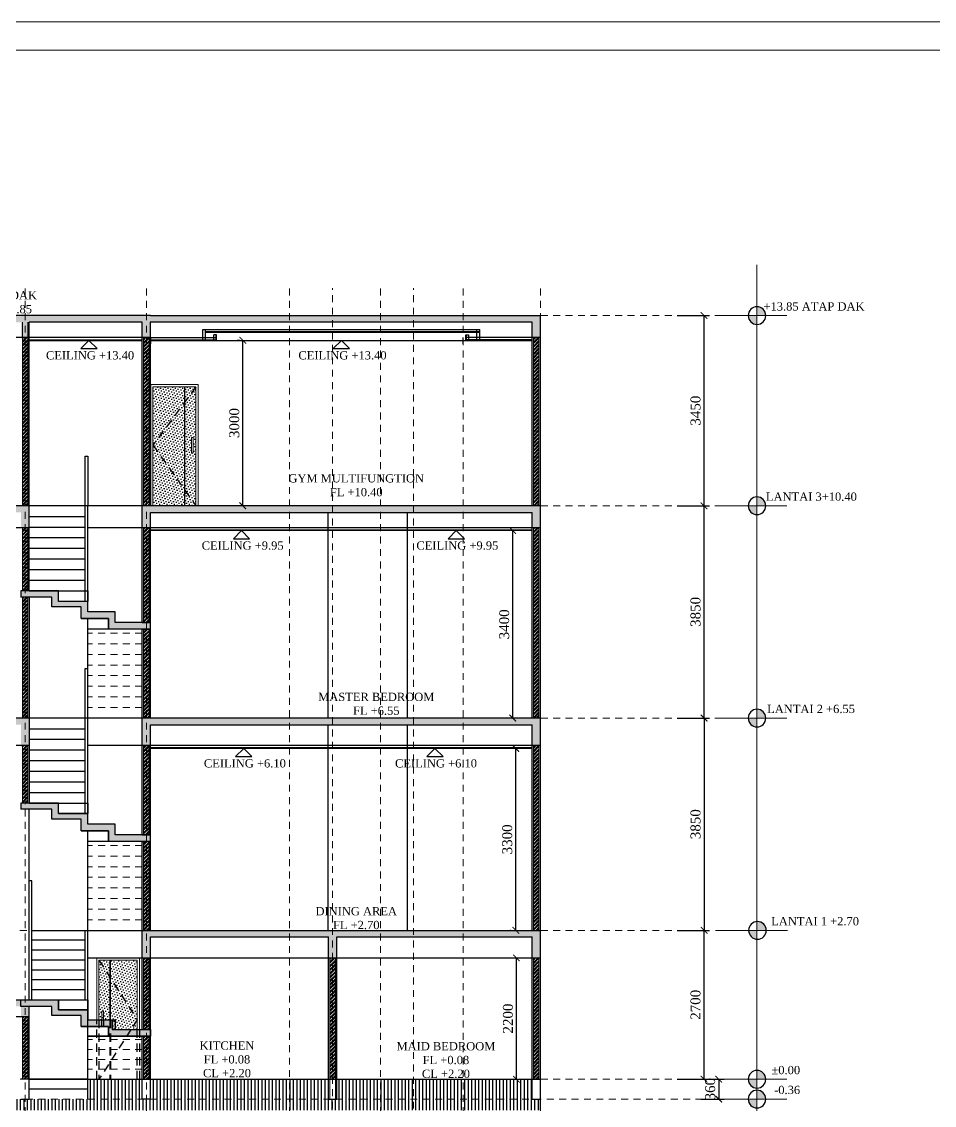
# Model space of a CAD drawing. Header units: millimetres. Extents: x -9564 to 494436, y -140371 to 4257.
# Drawn here: x 410.64 to 427.2, y 111.2 to 130.85 of the extents above; entities that cross this region are included whole.
import ezdxf
from ezdxf.enums import TextEntityAlignment as Align

# ---------------------------------------------------------------- set-up
doc = ezdxf.new("R2010")
doc.units = ezdxf.units.MM
doc.header["$MEASUREMENT"] = 0
for name, pattern in [('DASHED', [0.75, 0.5, -0.25]), ('DASHED2', [0.375, 0.25, -0.125]), ('HIDDEN2', [0.1875, 0.125, -0.0625]), ('SLD-Solid', [0])]:
    doc.linetypes.add(name, pattern=pattern)
doc.layers.get('DEFPOINTS').update_dxf_attribs({"lineweight": 18})
for name, color, linetype, lineweight in [('8', 8, 'Continuous', 5), ('AS', 8, 'HIDDEN2', 5), ('DIM', 1, 'Continuous', 5), ('Dimensi', 252, 'Continuous', 9), ('DINDING', 1, 'Continuous', 20), ('DOOR OPENING', 4, 'SLD-Solid', 5), ('LEGEND', 1, 'DASHED2', 50), ('XR-KOP A3_MOZART$0$A-TXTKOP', 3, 'Continuous', 5), ('XR-KOP A3_MOZART$0$KOP-A1$0$A-GRSKOP', 1, 'Continuous', 5)]:
    doc.layers.add(name, color=color, linetype=linetype, lineweight=lineweight)
for name, color, linetype in [('garis tipis', 251, 'Continuous'), ('HACH', 251, 'Continuous'), ('ht', 14, 'Continuous'), ('TEXT', 4, 'Continuous')]:
    doc.layers.add(name, color=color, linetype=linetype)
doc.styles.add('HAND', font='ROMAND.SHX', dxfattribs={"width": 0.8, "height": 250})
doc.styles.add('style1', font='times.ttf', dxfattribs={"height": 0.15})
doc.styles.add('style2', font='times.ttf', dxfattribs={"height": 0.18})
doc.styles.add('XR-KOP A3_MOZART$0$ROMAND', font='romand.shx', dxfattribs={"height": 2, "bigfont": 'bigfont.shx'})
doc.dimstyles.new('ISO-25', dxfattribs={"dimtxt": 0.18, "dimasz": 0.12, "dimexe": 0.1, "dimexo": 0.1, "dimgap": 0.0625, "dimtad": 1, "dimtoh": 1, "dimdec": 0, "dimlfac": 1000, "dimtxsty": 'style2', "dimblk": 'ARCHTICK', "dimcen": 0.15, "dimclrd": 1, "dimclre": 1, "dimclrt": 4, "dimadec": 0, "dimazin": 0, "dimtfac": 1, "dimtdec": 0, "dimtmove": 0, "dimatfit": 3, "dimldrblk": 'OBLIQUE', "dimfxl": 1, "dimarcsym": 0})
pattern_1 = [(95, (304.828597, -113.989553), (0.02801893, 0.023510676), [0.00381, -0.04191]), (40, (304.828597, -113.989553), (-0.0320036906, 0.022035346), [0.003048, -0.033528117]), (145.451445, (304.83093, -113.987594), (-0.0039847595, 0.0455460204), [0.003238002, -0.035618049]), (91.1842, (304.821412, -113.98237), (0.044282049, 0.032390683), [0.005715, -0.062865]), (141.635558, (304.8251, -113.97967), (-0.001417323, 0.068565353), [0.004857005, -0.053427122]), (36.18415, (304.82141, -113.98237), (-0.001417323, 0.068565353), [0.004571993, -0.050291946]), (66, (304.8268, -113.980573), (0.035903996, 0.00697903), [0.00381, -0.04191]), (11, (304.8268, -113.980573), (-0.017307985, 0.0347882386), [0.003048, -0.033528]), (116.451445, (304.829792, -113.97999), (0.0185960104, 0.0417672685), [0.003238002, -0.0356179875]), (82.5, (304.828597, -113.989553), (-0.0115210938, 0.0123946827), [0, -0.0331216, 0, -0.034036, 0, -0.033655]), (52.5, (304.828597, -113.989553), (-0.0047179455, 0.0236174), [0, -0.0194056, 0, -0.0323596, 0, -0.012827]), (12.5, (304.820586, -113.997564), (0.0199855726, 0.0183652391), [0, -0.0127, 0, -0.039624, 0, -0.052578]), (2.5, (304.816994, -114.001156), (0.017352781, 0.0245444786), [0, -0.01651, 0, -0.0263144, 0, -0.037338])]
pattern_2 = [(45, (304.828597, -113.989553), (-0.03367596, 0.03367596), []), (45, (304.851047, -113.989553), (-0.03367596, 0.03367596), [])]
pattern_3 = [(45, (-194.23794, -143.535144), (-0.0168379802, 0.0505139407), [0, -0.047625])]

# ---------------------------------------------------------------- blocks, each defined once
blk = doc.blocks.new('hsdh')
at = {"layer": 'XR-KOP A3_MOZART$0$KOP-A1$0$A-GRSKOP', "color": 0, "linetype": 'Continuous', "lineweight": 5}
blk.add_lwpolyline([(145480, 82601), (107945, 82601), (107945, 56197), (145480, 56197)], close=True, dxfattribs=at)
at = {"layer": 'XR-KOP A3_MOZART$0$KOP-A1$0$A-GRSKOP', "color": 5, "linetype": 'Continuous', "lineweight": 5}
blk.add_lwpolyline([(145017, 82138), (108409, 82138), (108409, 56660), (145017, 56660)], close=True, dxfattribs=at)
blk = doc.blocks.new('strair')
at = {"layer": 'DIM', "true_color": 0x636466}
h = blk.add_hatch(dxfattribs=at)
h.set_pattern_fill('AR-CONC', color=251, scale=0.0002, angle=45)
h.set_pattern_definition([(95, (4.91692, 3e-14), (0.02801893, 0.023510676), [0.00381, -0.04191]), (40, (4.91692, 3e-14), (-0.032003691, 0.022035346), [0.003048, -0.033528117]), (145.451445, (4.919255, 0.00196), (-0.0039847595, 0.0455460204), [0.003238002, -0.035618049]), (91.1842, (4.909736, 0.007184), (0.044282049, 0.032390683), [0.005715, -0.062865]), (141.635558, (4.913426, 0.009883), (-0.001417323, 0.068565353), [0.004857005, -0.053427122]), (36.18415, (4.909736, 0.007184), (-0.001417323, 0.068565353), [0.004571993, -0.050291946]), (66, (4.915124, 0.00898), (0.035903996, 0.00697903), [0.00381, -0.04191]), (11, (4.915124, 0.00898), (-0.017307985, 0.034788239), [0.003048, -0.033528]), (116.451445, (4.918116, 0.009562), (0.0185960104, 0.0417672685), [0.003238002, -0.0356179875]), (82.5, (4.91692, 3e-14), (-0.0115210938, 0.0123946827), [0, -0.0331216, 0, -0.034036, 0, -0.033655]), (52.5, (4.91692, 3e-14), (-0.0047179455, 0.0236174), [0, -0.0194056, 0, -0.0323596, 0, -0.012827]), (12.5, (4.90891, -0.00801), (0.0199855726, 0.0183652391), [0, -0.0127, 0, -0.039624, 0, -0.052578]), (2.5, (4.905317, -0.011602), (0.017352781, 0.0245444786), [0, -0.01651, 0, -0.0263144, 0, -0.037338])])
h.paths.add_polyline_path([(141.98, 128.787), (141.34, 128.787), (141.34, 128.98), (140.845, 128.98), (140.845, 129.172), (140.31, 129.172), (140.31, 129.365), (139.63, 129.365), (139.63, 129.251), (140.19, 129.251), (140.19, 129.07), (140.725, 129.07), (140.725, 128.86), (141.22, 128.86), (141.22, 128.667), (141.98, 128.667)])
for p, q in [((139.63, 129.365), (139.63, 129.251)), ((141.22, 128.667), (140.845, 128.667))]:
    blk.add_line(p, q)
for points in [[(141.98, 128.667), (141.98, 128.787), (141.34, 128.787), (141.34, 128.98), (140.845, 128.98), (140.845, 129.172), (140.31, 129.172), (140.31, 129.365), (139.63, 129.365)], [(141.98, 128.667), (141.22, 128.667), (141.22, 128.86), (140.725, 128.86), (140.725, 129.07), (140.19, 129.07), (140.19, 129.251), (139.63, 129.251)], [(140.725, 128.86), (141.22, 128.86), (141.22, 128.667)]]:
    blk.add_lwpolyline(points)
blk.add_lwpolyline([(140.845, 129.172), (140.31, 129.172), (140.31, 129.365), (140.845, 129.365)], close=True)
blk = doc.blocks.new('12143')
at = {"layer": 'DIM', "true_color": 0x636466}
h = blk.add_hatch(dxfattribs=at)
h.set_pattern_fill('AR-CONC', color=251, scale=0.0002, angle=45)
h.set_pattern_definition([(95, (0, -4), (0.02801893, 0.023510676), [0.00381, -0.04191]), (40, (0, -4), (-0.032003691, 0.022035346), [0.003048, -0.033528117]), (145.451445, (0.002335, -3.99804), (-0.0039847595, 0.0455460204), [0.003238002, -0.035618049]), (91.1842, (-0.007184, -3.992816), (0.044282049, 0.032390683), [0.005715, -0.062865]), (141.635558, (-0.003494, -3.990117), (-0.001417323, 0.068565353), [0.004857005, -0.053427122]), (36.18415, (-0.007184, -3.992816), (-0.001417323, 0.068565353), [0.004571993, -0.050291946]), (66, (-0.001796, -3.99102), (0.035903996, 0.00697903), [0.00381, -0.04191]), (11, (-0.001796, -3.99102), (-0.017307985, 0.034788239), [0.003048, -0.033528]), (116.451445, (0.001196, -3.990438), (0.0185960104, 0.0417672685), [0.003238002, -0.0356179875]), (82.5, (0, -4), (-0.0115210938, 0.0123946827), [0, -0.0331216, 0, -0.034036, 0, -0.033655]), (52.5, (0, -4), (-0.0047179455, 0.0236174), [0, -0.0194056, 0, -0.0323596, 0, -0.012827]), (12.5, (-0.00801, -4.00801), (0.0199855726, 0.0183652391), [0, -0.0127, 0, -0.039624, 0, -0.052578]), (2.5, (-0.011602, -4.011602), (0.017352781, 0.0245444786), [0, -0.01651, 0, -0.0263144, 0, -0.037338])])
h.paths.add_polyline_path([(134.713, 121.795), (135.393, 121.795), (135.393, 121.615), (135.928, 121.615), (135.928, 121.434), (136.423, 121.434), (136.423, 121.255), (137.063, 121.255), (137.063, 121.135), (136.303, 121.135), (136.303, 121.314), (135.808, 121.314), (135.808, 121.513), (135.273, 121.513), (135.273, 121.675), (134.713, 121.675)])
for points in [[(134.713, 121.795), (135.393, 121.795), (135.393, 121.615), (135.928, 121.615), (135.928, 121.434), (136.423, 121.434), (136.423, 121.255), (137.063, 121.255), (137.063, 121.135), (136.303, 121.135), (136.303, 121.314), (135.808, 121.314), (135.808, 121.513), (135.273, 121.513), (135.273, 121.675), (134.713, 121.675)], [(135.928, 121.615), (135.393, 121.615), (135.393, 121.795), (135.928, 121.795)]]:
    blk.add_lwpolyline(points, close=True)
blk.add_lwpolyline([(135.808, 121.314), (136.303, 121.314), (136.303, 121.135), (135.928, 121.135)])
blk = doc.blocks.new('_ArchTick')
at = {"color": 0, "linetype": 'ByBlock', "const_width": 0.15}
blk.add_lwpolyline([(-0.5, -0.5), (0.5, 0.5)], dxfattribs=at)
blk = doc.blocks.new('*D208')
at = {"color": 1, "lineweight": -2, "transparency": 16777216}
for p, q in [((645.688, 156.601), (646.275, 156.601)), ((646.175, 153.901), (646.175, 156.601)), ((645.688, 153.901), (646.275, 153.901))]:
    blk.add_line(p, q, dxfattribs=at)
at = {"layer": 'DEFPOINTS', "color": 0, "transparency": 16777216}
for p in [(645.588, 156.601), (646.175, 156.601), (645.588, 153.901)]:
    blk.add_point(p, dxfattribs=at)
at = {"color": 1, "lineweight": -2, "transparency": 16777216, "xscale": 0.12, "yscale": 0.12, "zscale": 0.12}
for p, rotation in [((646.175, 156.601), 90), ((646.175, 153.901), 270)]:
    blk.add_blockref('_ArchTick', p, dxfattribs=dict(at, rotation=rotation))
at = {"color": 4, "transparency": 16777216, "insert": (646.021, 155.251), "char_height": 0.18, "attachment_point": 5, "rotation": 90, "style": 'style2'}
blk.add_mtext('2700', dxfattribs=at)
blk = doc.blocks.new('_Oblique')
at = {"color": 0, "linetype": 'ByBlock', "lineweight": -2}
blk.add_line((-0.5, -0.5), (0.5, 0.5), dxfattribs=at)
blk = doc.blocks.new('*D209')
at = {"color": 1, "lineweight": -2, "transparency": 16777216}
for p, q in [((645.688, 160.451), (646.275, 160.451)), ((646.175, 160.451), (646.175, 156.601)), ((645.688, 156.601), (646.275, 156.601))]:
    blk.add_line(p, q, dxfattribs=at)
at = {"layer": 'DEFPOINTS', "color": 0, "transparency": 16777216}
for p in [(645.588, 160.451), (645.588, 156.601), (646.175, 156.601)]:
    blk.add_point(p, dxfattribs=at)
at = {"color": 1, "lineweight": -2, "transparency": 16777216, "xscale": 0.12, "yscale": 0.12, "zscale": 0.12}
for p, rotation in [((646.175, 160.451), 90), ((646.175, 156.601), 270)]:
    blk.add_blockref('_ArchTick', p, dxfattribs=dict(at, rotation=rotation))
at = {"color": 4, "transparency": 16777216, "insert": (646.021, 158.526), "char_height": 0.18, "attachment_point": 5, "rotation": 90, "style": 'style2'}
blk.add_mtext('3850', dxfattribs=at)
blk = doc.blocks.new('*D210')
at = {"color": 1, "lineweight": -2, "transparency": 16777216}
for p, q in [((645.688, 164.301), (646.275, 164.301)), ((646.175, 160.451), (646.175, 164.301)), ((645.688, 160.451), (646.275, 160.451))]:
    blk.add_line(p, q, dxfattribs=at)
at = {"layer": 'DEFPOINTS', "color": 0, "transparency": 16777216}
for p in [(645.588, 164.301), (646.175, 164.301), (645.588, 160.451)]:
    blk.add_point(p, dxfattribs=at)
at = {"color": 1, "lineweight": -2, "transparency": 16777216, "xscale": 0.12, "yscale": 0.12, "zscale": 0.12}
for p, rotation in [((646.175, 164.301), 90), ((646.175, 160.451), 270)]:
    blk.add_blockref('_ArchTick', p, dxfattribs=dict(at, rotation=rotation))
at = {"color": 4, "transparency": 16777216, "insert": (646.021, 162.376), "char_height": 0.18, "attachment_point": 5, "rotation": 90, "style": 'style2'}
blk.add_mtext('3850', dxfattribs=at)
blk = doc.blocks.new('*D211')
at = {"color": 1, "lineweight": -2, "transparency": 16777216}
for p, q in [((645.688, 167.751), (646.275, 167.751)), ((646.175, 164.301), (646.175, 167.751)), ((645.688, 164.301), (646.275, 164.301))]:
    blk.add_line(p, q, dxfattribs=at)
at = {"layer": 'DEFPOINTS', "color": 0, "transparency": 16777216}
for p in [(645.588, 167.751), (646.175, 167.751), (645.588, 164.301)]:
    blk.add_point(p, dxfattribs=at)
at = {"color": 1, "lineweight": -2, "transparency": 16777216, "xscale": 0.12, "yscale": 0.12, "zscale": 0.12}
for p, rotation in [((646.175, 167.751), 90), ((646.175, 164.301), 270)]:
    blk.add_blockref('_ArchTick', p, dxfattribs=dict(at, rotation=rotation))
at = {"color": 4, "transparency": 16777216, "insert": (646.021, 166.026), "char_height": 0.18, "attachment_point": 5, "rotation": 90, "style": 'style2'}
blk.add_mtext('3450', dxfattribs=at)
blk = doc.blocks.new('A$C459A4C15')
at = {"layer": 'ht'}
h = blk.add_hatch(color=256, dxfattribs=at)
h.paths.add_polyline_path([(0, 0.0801), (0, 0), (-0.0801, 0, -0.414214)])
h.paths.add_polyline_path([(0, 0), (0.0801, 0, -0.414214), (0, -0.0801)])
blk.add_circle((0, 0), 0.0801, dxfattribs=at)
blk = doc.blocks.new('*D312')
at = {"color": 1, "lineweight": -2, "transparency": 16777216}
for p, q in [((637.75, 167.301), (637.705, 167.301)), ((637.805, 164.301), (637.805, 167.301)), ((637.75, 164.301), (637.705, 164.301))]:
    blk.add_line(p, q, dxfattribs=at)
at = {"layer": 'DEFPOINTS', "color": 0, "transparency": 16777216}
for p in [(637.805, 167.301), (637.85, 167.301), (637.85, 164.301)]:
    blk.add_point(p, dxfattribs=at)
at = {"color": 1, "lineweight": -2, "transparency": 16777216, "xscale": 0.12, "yscale": 0.12, "zscale": 0.12}
for p, rotation in [((637.805, 167.301), 90), ((637.805, 164.301), 270)]:
    blk.add_blockref('_ArchTick', p, dxfattribs=dict(at, rotation=rotation))
at = {"color": 4, "transparency": 16777216, "insert": (637.651, 165.801), "char_height": 0.18, "attachment_point": 5, "rotation": 90, "style": 'style2'}
blk.add_mtext('3000', dxfattribs=at)
blk = doc.blocks.new('*D317')
at = {"color": 1, "lineweight": -2, "transparency": 16777216}
for p, q in [((645.849, 153.901), (646.541, 153.901)), ((646.441, 153.901), (646.441, 153.541)), ((646.115, 153.541), (646.541, 153.541))]:
    blk.add_line(p, q, dxfattribs=at)
at = {"layer": 'DEFPOINTS', "color": 0, "transparency": 16777216}
for p in [(645.749, 153.901), (646.015, 153.541), (646.441, 153.541)]:
    blk.add_point(p, dxfattribs=at)
at = {"color": 1, "lineweight": -2, "transparency": 16777216, "xscale": 0.12, "yscale": 0.12, "zscale": 0.12}
for p, rotation in [((646.441, 153.901), 90), ((646.441, 153.541), 270)]:
    blk.add_blockref('_ArchTick', p, dxfattribs=dict(at, rotation=rotation))
at = {"color": 4, "transparency": 16777216, "insert": (646.287, 153.721), "char_height": 0.18, "attachment_point": 5, "rotation": 90, "style": 'style2'}
blk.add_mtext('360', dxfattribs=at)
blk = doc.blocks.new('*D321')
at = {"color": 1, "lineweight": -2, "transparency": 16777216}
for p, q in [((642.771, 153.901), (642.771, 156.101)), ((642.791, 156.101), (642.871, 156.101)), ((642.802, 153.901), (642.871, 153.901))]:
    blk.add_line(p, q, dxfattribs=at)
at = {"layer": 'DEFPOINTS', "color": 0, "transparency": 16777216}
for p in [(642.691, 156.101), (642.771, 156.101), (642.702, 153.901)]:
    blk.add_point(p, dxfattribs=at)
at = {"color": 1, "lineweight": -2, "transparency": 16777216, "xscale": 0.12, "yscale": 0.12, "zscale": 0.12}
for p, rotation in [((642.771, 156.101), 90), ((642.771, 153.901), 270)]:
    blk.add_blockref('_ArchTick', p, dxfattribs=dict(at, rotation=rotation))
at = {"color": 4, "transparency": 16777216, "insert": (642.617, 155.001), "char_height": 0.18, "attachment_point": 5, "rotation": 90, "style": 'style2'}
blk.add_mtext('2200', dxfattribs=at)
blk = doc.blocks.new('*D322')
at = {"color": 1, "lineweight": -2, "transparency": 16777216}
for p, q in [((642.671, 159.901), (642.658, 159.901)), ((642.758, 156.601), (642.758, 159.901)), ((642.671, 156.601), (642.658, 156.601))]:
    blk.add_line(p, q, dxfattribs=at)
at = {"layer": 'DEFPOINTS', "color": 0, "transparency": 16777216}
for p in [(642.758, 159.901), (642.771, 159.901), (642.771, 156.601)]:
    blk.add_point(p, dxfattribs=at)
at = {"color": 1, "lineweight": -2, "transparency": 16777216, "xscale": 0.12, "yscale": 0.12, "zscale": 0.12}
for p, rotation in [((642.758, 159.901), 90), ((642.758, 156.601), 270)]:
    blk.add_blockref('_ArchTick', p, dxfattribs=dict(at, rotation=rotation))
at = {"color": 4, "transparency": 16777216, "insert": (642.604, 158.251), "char_height": 0.18, "attachment_point": 5, "rotation": 90, "style": 'style2'}
blk.add_mtext('3300', dxfattribs=at)
blk = doc.blocks.new('*D323')
at = {"color": 1, "lineweight": -2, "transparency": 16777216}
for p, q in [((642.658, 163.851), (642.603, 163.851)), ((642.703, 160.451), (642.703, 163.851)), ((642.658, 160.451), (642.603, 160.451))]:
    blk.add_line(p, q, dxfattribs=at)
at = {"layer": 'DEFPOINTS', "color": 0, "transparency": 16777216}
for p in [(642.703, 163.851), (642.758, 163.851), (642.758, 160.451)]:
    blk.add_point(p, dxfattribs=at)
at = {"color": 1, "lineweight": -2, "transparency": 16777216, "xscale": 0.12, "yscale": 0.12, "zscale": 0.12}
for p, rotation in [((642.703, 163.851), 90), ((642.703, 160.451), 270)]:
    blk.add_blockref('_ArchTick', p, dxfattribs=dict(at, rotation=rotation))
at = {"color": 4, "transparency": 16777216, "insert": (642.549, 162.151), "char_height": 0.18, "attachment_point": 5, "rotation": 90, "style": 'style2'}
blk.add_mtext('3400', dxfattribs=at)
blk = doc.blocks.new('1223')
at = {"layer": 'AS'}
for p, q in [((461.8527, 196.1256), (461.8527, 214.2574)), ((464.0527, 196.1256), (464.0527, 214.2574)), ((466.6527, 196.1256), (466.6527, 214.2574)), ((467.4327, 195.5522), (467.4327, 214.2574)), ((468.3027, 196.1256), (468.3027, 214.2574)), ((468.9027, 195.5522), (468.9027, 214.2574)), ((469.8027, 196.1256), (469.8027, 214.2574)), ((471.2027, 196.1256), (471.2027, 214.2574))]:
    blk.add_line(p, q, dxfattribs=at)
blk = doc.blocks.new('A$C2a879c63')
h = blk.add_hatch()
h.set_pattern_fill('ANSI32', color=8, scale=0.005)
h.set_pattern_definition(pattern_2)
h.paths.add_polyline_path([(448.8415, 10.3654), (448.9415, 10.3654), (448.9415, 12.5654), (448.8415, 12.5654)])
h.paths.add_polyline_path([(448.9415, 16.4154), (448.8415, 16.4154), (448.8415, 13.0654), (448.9415, 13.0654)])
h.paths.add_polyline_path([(448.9415, 20.3654), (448.8415, 20.3654), (448.8415, 16.9154), (448.9415, 16.9154)])
h.paths.add_polyline_path([(441.7665, 20.7654), (441.8665, 20.7654), (441.8665, 23.8154), (441.7665, 23.8154)])
h.paths.add_polyline_path([(445.2465, 12.5654), (445.1465, 12.5654), (445.1465, 10.3654), (445.2465, 10.3654)])
h.paths.add_polyline_path([(439.6665, 11.5054), (439.5665, 11.5054), (439.5665, 10.3654), (439.6665, 10.3654)])
h.paths.add_polyline_path([(435.8665, 11.5054), (435.7665, 11.5054), (435.7665, 10.3654), (435.8665, 10.3654)])
h.paths.add_polyline_path([(436.5665, 13.0654), (436.4665, 13.0654), (436.4665, 11.8054), (436.5665, 11.8054)])
h.paths.add_polyline_path([(436.4665, 13.0654), (436.5665, 13.0654), (436.5665, 15.5654), (436.4665, 15.5654)])
h.paths.add_polyline_path([(436.5665, 16.4154), (436.4665, 16.4154), (436.4665, 15.8654), (436.5665, 15.8654)])
h.paths.add_polyline_path([(435.1665, 20.3654), (435.0665, 20.3654), (435.0665, 17.5154), (435.1665, 17.5154)])
h.paths.add_polyline_path([(435.0665, 16.9154), (435.1665, 16.9154), (435.1665, 17.4154), (435.0665, 17.4154)])
h.paths.add_polyline_path([(434.779, 17.4154), (434.679, 17.4154), (434.679, 16.9154), (434.779, 16.9154)])
h.paths.add_polyline_path([(436.4665, 20.7654), (436.5665, 20.7654), (436.5665, 23.8154), (436.4665, 23.8154)])
h.paths.add_polyline_path([(439.5665, 20.7654), (439.6665, 20.7654), (439.6665, 23.8154), (439.5665, 23.8154)])
h.paths.add_polyline_path([(431.2915, 15.5654), (431.1915, 15.5654), (431.1915, 14.7654), (431.2915, 14.7654)])
h.paths.add_polyline_path([(437.3779, 15.9347), (438.9065, 15.9347), (438.9065, 16.255), (437.3779, 16.255)], flags=9)
h.paths.add_polyline_path([(437.0472, 21.954), (437.0472, 22.5756), (436.6629, 22.5756), (436.6629, 21.954)], flags=9)
h.paths.add_polyline_path([(448.9415, 23.8154), (448.8415, 23.8154), (448.8415, 20.7654), (448.9415, 20.7654)])
h = blk.add_hatch()
h.set_pattern_fill('DOTS', color=8, scale=0.03, angle=45)
h.set_pattern_definition(pattern_3)
h.paths.add_polyline_path([(442.5065, 21.0471), (442.5065, 20.7654), (441.9365, 20.7654), (441.9365, 21.8654)])
h.paths.add_polyline_path([(442.5165, 22.6669), (442.7165, 22.9254), (442.7165, 20.7654), (442.5165, 21.0337)])
h.paths.add_polyline_path([(442.6365, 21.7279), (442.6665, 21.7279), (442.6665, 22.0029), (442.6365, 22.0029)], flags=16)
h.paths.add_polyline_path([(442.5165, 21.0337), (442.7165, 20.7654), (442.5165, 20.7654)], flags=17)
h.paths.add_polyline_path([(442.5065, 21.0471), (441.9365, 21.8654), (442.5065, 22.654)])
h.paths.add_polyline_path([(441.9365, 22.9254), (442.5065, 22.9254), (442.5065, 22.654), (441.9365, 21.8654)])
h.paths.add_polyline_path([(442.5165, 22.9254), (442.7165, 22.9254), (442.5165, 22.6669)], flags=17)
h = blk.add_hatch()
h.set_pattern_fill('ANSI32', color=8, scale=0.005)
h.set_pattern_definition(pattern_2)
h.paths.add_polyline_path([(441.7665, 10.3654), (441.8665, 10.3654), (441.8665, 11.1454), (441.7665, 11.1454)])
h.paths.add_polyline_path([(441.7665, 11.2654), (441.8665, 11.2654), (441.8665, 12.5654), (441.7665, 12.5654)])
h.paths.add_polyline_path([(441.8665, 14.6779), (441.7665, 14.6779), (441.7665, 13.0654), (441.8665, 13.0654)])
h.paths.add_polyline_path([(441.7665, 14.7979), (441.8665, 14.7979), (441.8665, 16.4154), (441.7665, 16.4154)])
h.paths.add_polyline_path([(439.5665, 15.3754), (439.6665, 15.3754), (439.6665, 16.4154), (439.5665, 16.4154)])
h.paths.add_polyline_path([(441.8665, 18.5279), (441.7665, 18.5279), (441.7665, 16.9154), (441.8665, 16.9154)])
h.paths.add_polyline_path([(439.6665, 19.1111), (439.5665, 19.1111), (439.5665, 16.9154), (439.6665, 16.9154)])
h.paths.add_polyline_path([(441.8665, 20.3654), (441.7665, 20.3654), (441.7665, 18.6479), (441.8665, 18.6479)])
h.paths.add_polyline_path([(439.6665, 20.3654), (439.5665, 20.3654), (439.5665, 19.2254), (439.6665, 19.2254)])
h = blk.add_hatch()
h.set_pattern_fill('DOTS', color=8, scale=0.03, angle=45)
h.set_pattern_definition(pattern_3)
h.paths.add_polyline_path([(441.1111, 12.5254), (441.6515, 12.5254), (441.6515, 11.9454)])
h.paths.add_polyline_path([(441.2986, 11.2654), (441.6515, 11.2654), (441.6515, 11.9454)])
h.paths.add_polyline_path([(441.1965, 11.4448), (441.1965, 11.2654), (441.2986, 11.2654), (441.6515, 11.9454), (441.1111, 12.5254), (441.0415, 12.5254), (441.0415, 11.4448)])
h.paths.add_polyline_path([(440.9565, 11.4448), (441.0315, 11.4448), (441.0315, 12.5254), (440.9565, 12.5254)])
h = blk.add_hatch()
h.set_pattern_fill('ANSI31', color=8, scale=0.02, angle=45)
h.set_pattern_definition([(90, (304.828597, -113.989553), (-0.0635, 0), [])])
h.paths.add_polyline_path([(431.3165, 10.3654), (429.0665, 10.3654), (429.0665, 9.8054), (431.3165, 9.8054)])
h.paths.add_polyline_path([(431.7965, 10.3654), (431.3165, 10.3654), (431.3165, 9.8054), (431.7965, 9.8054)])
h.paths.add_polyline_path([(433.7365, 10.3654), (431.7965, 10.3654), (431.7965, 9.8054), (433.7365, 9.8054)])
h.paths.add_polyline_path([(441.7415, 10.3654), (440.7565, 10.3654), (440.7565, 10.0054), (441.7415, 10.0054)], flags=17)
h.paths.add_polyline_path([(445.1215, 10.3654), (441.8915, 10.3654), (441.8915, 10.0054), (445.1215, 10.0054)], flags=17)
h.paths.add_polyline_path([(448.8165, 10.3654), (445.2715, 10.3654), (445.2715, 10.0054), (448.8165, 10.0054)], flags=17)
h.paths.add_polyline_path([(433.8865, 10.3654), (433.8865, 10.0054), (433.7365, 10.0054), (433.7365, 9.8054), (448.9665, 9.8054), (448.9665, 10.0054), (439.6518, 10.0054), (439.5415, 10.0054), (435.7415, 10.0054), (435.7415, 10.3654)])
at = {"layer": 'DIM', "true_color": 0x636466}
h = blk.add_hatch(dxfattribs=at)
h.set_pattern_fill('AR-CONC', color=251, scale=0.0002, angle=45)
h.set_pattern_definition(pattern_1)
h.paths.add_polyline_path([(448.8165, 20.3654), (448.9665, 20.3654), (448.9665, 20.7654), (441.7415, 20.7654), (441.7415, 20.3654), (441.8915, 20.3654), (441.8915, 20.6454), (448.8165, 20.6454)])
h.paths.add_polyline_path([(439.5415, 20.6454), (439.5415, 20.3654), (439.6915, 20.3654), (439.6915, 20.7654), (435.0415, 20.7654), (435.0415, 20.3654), (435.1915, 20.3654), (435.1915, 20.6454)])
h.paths.add_polyline_path([(448.8165, 24.0954), (448.8165, 23.8154), (448.9665, 23.8154), (448.9665, 24.2154), (441.8915, 24.2154), (436.4415, 24.2154), (436.4415, 23.8154), (436.5915, 23.8154), (436.5915, 24.0954), (439.5415, 24.0954), (439.5415, 23.8154), (439.6915, 23.8154), (439.6915, 24.0954), (441.7415, 24.0954), (441.7415, 23.8154), (441.8915, 23.8154), (441.8915, 24.0954)])
h.paths.add_polyline_path([(436.4415, 15.7654), (436.4415, 15.5654), (436.5915, 15.5654), (436.5915, 15.8654), (431.1665, 15.8654), (431.1665, 15.5654), (431.3165, 15.5654), (431.3165, 15.7654)])
h = blk.add_hatch(dxfattribs=at)
h.set_pattern_fill('AR-CONC', color=251, scale=0.0002, angle=45)
h.set_pattern_definition(pattern_1)
h.paths.add_polyline_path([(448.8165, 16.7954), (448.8165, 16.4154), (448.9665, 16.4154), (448.9665, 16.9154), (441.7415, 16.9154), (441.7415, 16.4154), (441.8915, 16.4154), (441.8915, 16.7954)])
h.paths.add_polyline_path([(434.654, 16.9154), (434.654, 16.1154), (434.804, 16.1154), (434.804, 16.7954), (435.0415, 16.7954), (435.0415, 16.4154), (435.1915, 16.4154), (435.1915, 16.7954), (435.7415, 16.7954), (435.7415, 16.4154), (435.8915, 16.4154), (435.8915, 16.7954), (436.4415, 16.7954), (436.4415, 16.4154), (436.5915, 16.4154), (436.5915, 16.7954), (439.5415, 16.7954), (439.5415, 16.4154), (439.6915, 16.4154), (439.6915, 16.9154)])
h = blk.add_hatch(dxfattribs=at)
h.set_pattern_fill('AR-CONC', color=251, scale=0.0002, angle=45)
h.set_pattern_definition(pattern_1)
h.paths.add_polyline_path([(448.9665, 13.0654), (441.7415, 13.0654), (441.7415, 12.5654), (441.7465, 12.5654), (441.8915, 12.5654), (441.8915, 12.9454), (445.1215, 12.9454), (445.1215, 12.5654), (445.2715, 12.5654), (445.2715, 12.9454), (448.8165, 12.9454), (448.8165, 12.5654), (448.9665, 12.5654)])
h = blk.add_hatch(dxfattribs=at)
h.set_pattern_fill('AR-CONC', color=251, scale=0.0002, angle=45)
h.set_pattern_definition(pattern_1)
h.paths.add_polyline_path([(439.6915, 11.6854), (439.6165, 11.6854), (439.6165, 11.5054), (439.6915, 11.5054)])
h.paths.add_polyline_path([(439.6165, 11.6854), (439.5415, 11.6854), (439.5415, 11.5054), (439.6165, 11.5054)])
h.paths.add_polyline_path([(439.5415, 11.8054), (438.3165, 11.8054), (438.3165, 11.6854), (439.5415, 11.6854)])
h.paths.add_polyline_path([(438.3165, 11.8054), (436.5165, 11.8054), (436.5165, 11.5054), (436.5915, 11.5054), (436.5915, 11.6854), (438.3165, 11.6854)])
h.paths.add_polyline_path([(436.5165, 11.8054), (435.1532, 11.8054), (435.1532, 11.6254), (434.8699, 11.6254), (434.8699, 11.4454), (434.5865, 11.4454), (434.5865, 11.2654), (434.3032, 11.2654), (434.3032, 11.0854), (434.0199, 11.0854), (434.0199, 10.9054), (433.7365, 10.9054), (433.7365, 10.5832), (435.4714, 11.6854), (435.7415, 11.6854), (435.7415, 11.5054), (435.8915, 11.5054), (435.8915, 11.6854), (436.4415, 11.6854), (436.4415, 11.5054), (436.5165, 11.5054)])
for p, q in [((441.8915, 24.2154), (436.3622, 24.2154)), ((441.8915, 24.2154), (448.9665, 24.2154)), ((448.9665, 9.8054), (448.9665, 24.2154)), ((448.9665, 23.8154), (448.9665, 24.2154)), ((439.6915, 19.2254), (439.6915, 24.0954)), ((441.7415, 24.0954), (439.6915, 24.0954)), ((441.7415, 18.6479), (441.7415, 24.0954)), ((448.8165, 24.0954), (441.889, 24.0954)), ((441.8915, 20.7654), (441.8915, 24.0954)), ((448.8165, 20.7654), (448.8165, 24.0954)), ((441.8915, 23.8154), (436.4415, 23.8154)), ((441.8915, 23.8154), (441.8915, 23.7054)), ((441.8915, 23.8154), (443.0915, 23.8154)), ((442.8415, 23.9654), (447.8665, 23.9654)), ((442.8415, 23.7754), (442.8415, 23.9654)), ((442.8915, 23.7754), (442.8915, 23.9654)), ((442.8915, 23.9154), (447.8665, 23.9154)), ((443.0415, 23.7754), (443.0415, 23.8654)), ((443.0915, 23.8654), (443.0415, 23.8654)), ((443.0915, 23.7654), (443.0915, 23.8654)), ((447.5665, 23.7054), (447.5665, 23.8154)), ((447.6165, 23.7654), (447.6165, 23.8654)), ((447.6165, 23.8654), (447.6665, 23.8654)), ((448.8165, 23.8154), (447.6165, 23.8154)), ((447.6665, 23.7754), (447.6665, 23.8654)), ((447.8165, 23.7754), (447.8165, 23.9654)), ((447.8665, 23.7754), (447.8665, 23.9654)), ((448.9665, 23.8154), (448.8165, 23.8154)), ((439.6915, 23.7654), (441.7415, 23.7654)), ((441.8915, 23.7654), (443.0915, 23.7654)), ((441.8915, 23.7654), (442.8915, 23.7654)), ((442.8915, 23.7654), (443.0915, 23.7654)), ((443.0915, 23.7654), (448.8165, 23.7654)), ((448.8165, 23.7654), (447.6165, 23.7654)), ((447.8165, 23.7654), (447.6165, 23.7654)), ((448.8165, 23.7654), (447.8165, 23.7654)), ((440.7065, 19.0329), (440.7065, 21.6654)), ((440.7065, 20.7654), (440.7065, 21.6654)), ((440.7065, 21.6654), (440.7565, 21.6654)), ((440.7565, 21.6654), (440.7565, 20.7654)), ((448.9665, 20.7654), (435.0415, 20.7654)), ((440.7565, 18.8404), (440.7565, 20.7654)), ((441.8915, 16.9154), (441.8915, 20.6454)), ((441.8915, 20.6454), (448.8165, 20.6454)), ((445.1165, 16.9154), (445.1165, 20.6454)), ((446.5565, 16.9154), (446.5565, 20.6454)), ((448.8165, 16.9154), (448.8165, 20.6454)), ((439.6915, 20.5729), (440.7065, 20.5729)), ((439.6915, 20.3654), (435.0415, 20.3654)), ((439.6915, 20.3804), (440.7065, 20.3804)), ((445.1165, 20.3654), (440.7565, 20.3654)), ((448.8165, 20.3154), (441.8915, 20.3154)), ((448.9665, 20.3654), (445.1165, 20.3654)), ((439.6915, 20.1879), (440.7065, 20.1879)), ((439.6915, 19.9954), (440.7065, 19.9954)), ((439.6915, 19.8029), (440.7065, 19.8029)), ((439.6915, 19.6104), (440.7065, 19.6104)), ((439.6915, 19.4179), (440.7065, 19.4179)), ((439.6915, 19.2254), (439.5415, 19.2254)), ((439.6915, 19.1111), (439.5415, 19.1111)), ((439.6915, 19.2254), (440.7065, 19.2254)), ((439.6915, 19.1111), (439.6915, 15.3754)), ((440.2215, 19.0329), (440.7565, 19.0329)), ((440.7565, 18.5279), (440.7565, 18.7204)), ((440.7565, 16.9154), (440.7565, 18.5279)), ((441.7415, 18.6479), (441.8915, 18.6479)), ((441.7415, 16.9154), (441.7415, 18.5279)), ((441.7415, 18.5279), (441.8915, 18.5279)), ((440.7065, 16.9154), (440.7065, 17.8154)), ((440.7065, 17.8154), (440.7565, 17.8154)), ((448.9665, 16.9154), (435.054, 16.9154)), ((440.7065, 15.1829), (440.7065, 16.9154)), ((440.7565, 14.9904), (440.7565, 16.9154)), ((441.7415, 14.8704), (441.7415, 16.9154)), ((439.6915, 16.7229), (440.7065, 16.7229)), ((441.8915, 13.0654), (441.8915, 16.7954)), ((441.8915, 16.7954), (448.8165, 16.7954)), ((445.1165, 16.4654), (445.1165, 16.7954)), ((446.5565, 16.4654), (446.5565, 16.7954)), ((448.8165, 13.0654), (448.8165, 16.7954)), ((439.6915, 16.5304), (440.7065, 16.5304)), ((439.6915, 16.4154), (436.4415, 16.4154)), ((439.6915, 16.4154), (436.5915, 16.4154)), ((439.6915, 16.3379), (440.7065, 16.3379)), ((448.9665, 16.4154), (440.7565, 16.4154)), ((448.8165, 16.4154), (441.7415, 16.4154)), ((448.8165, 16.3654), (441.8915, 16.3654)), ((445.1165, 13.0654), (445.1165, 16.4654)), ((446.5565, 13.0654), (446.5565, 16.4654)), ((439.6915, 16.1454), (440.7065, 16.1454)), ((439.6915, 15.9529), (440.7065, 15.9529)), ((439.6915, 15.7604), (440.7065, 15.7604)), ((439.6915, 15.5679), (440.7065, 15.5679)), ((439.6915, 15.3754), (439.5415, 15.3754)), ((439.6915, 15.3754), (440.7565, 15.3754)), ((439.6915, 14.7979), (439.6915, 15.2611)), ((440.2215, 15.1829), (440.7565, 15.1829)), ((439.6915, 11.8054), (439.6915, 14.7979)), ((440.7565, 14.6779), (440.7565, 14.8704)), ((441.7415, 14.7979), (441.7415, 14.8704)), ((441.7415, 14.7979), (441.8915, 14.7979)), ((440.7565, 13.0654), (440.7565, 14.6779)), ((441.7415, 13.0654), (441.7415, 14.6779)), ((441.7415, 14.6779), (441.8915, 14.6779)), ((439.7415, 13.9654), (439.6915, 13.9654)), ((439.7415, 11.8054), (439.7415, 13.9654)), ((439.7415, 13.0654), (448.9665, 13.0654)), ((440.7065, 11.8054), (440.7065, 13.0654)), ((440.7565, 11.2654), (440.7565, 13.0654)), ((441.7415, 11.2654), (441.7415, 13.0654)), ((440.7065, 12.8854), (439.7415, 12.8854)), ((440.7065, 12.8854), (439.7415, 12.8854)), ((441.8915, 10.0054), (441.8915, 12.9454)), ((441.8915, 12.9454), (445.1215, 12.9454)), ((445.1215, 10.0054), (445.1215, 12.9454)), ((445.2715, 10.0054), (445.2715, 12.9454)), ((445.2715, 12.9454), (448.8165, 12.9454)), ((448.8165, 10.0054), (448.8165, 12.9454)), ((448.9665, 9.8054), (448.9665, 12.9454)), ((440.7065, 12.7054), (439.7415, 12.7054)), ((440.7065, 12.5254), (439.7415, 12.5254)), ((440.7565, 12.5654), (448.9665, 12.5654)), ((440.7065, 12.3454), (439.7415, 12.3454)), ((440.7065, 12.1654), (439.7415, 12.1654)), ((435.1532, 11.8054), (439.6915, 11.8054)), ((440.7065, 11.9854), (439.7415, 11.9854)), ((439.6915, 10.0054), (439.6915, 11.6854)), ((435.7415, 11.5054), (439.6915, 11.5054)), ((440.7565, 10.0054), (440.7565, 11.3248)), ((441.7415, 11.2654), (441.8915, 11.2654)), ((440.7565, 11.1454), (441.7415, 11.1454)), ((441.7415, 10.0054), (441.7415, 11.1454)), ((441.7415, 11.1454), (441.8915, 11.1454)), ((439.6915, 10.3654), (439.5415, 10.3654)), ((439.6915, 10.3654), (448.9665, 10.3654)), ((439.6915, 10.3654), (440.7565, 10.3654)), ((440.7565, 10.3654), (439.6915, 10.3654)), ((440.7565, 10.3654), (441.7415, 10.3654)), ((440.7565, 10.1854), (439.6915, 10.1854)), ((439.5415, 10.0054), (439.6915, 10.0054)), ((441.8915, 10.0054), (441.7415, 10.0054)), ((445.1215, 10.0054), (445.2715, 10.0054)), ((448.8165, 10.0054), (448.9665, 10.0054))]:
    blk.add_line(p, q)
for points in [[(440.7744, 23.7654), (440.6264, 23.6174), (440.9224, 23.6174), (440.7744, 23.7654)], [(445.3553, 23.7654), (445.2073, 23.6174), (445.5033, 23.6174), (445.3553, 23.7654)], [(443.5435, 20.3154), (443.3955, 20.1674), (443.6915, 20.1674), (443.5435, 20.3154)], [(447.4393, 20.3154), (447.2913, 20.1674), (447.5873, 20.1674), (447.4393, 20.3154)], [(443.5841, 16.3654), (443.4361, 16.2174), (443.7321, 16.2174), (443.5841, 16.3654)], [(447.0523, 16.3654), (446.9043, 16.2174), (447.2003, 16.2174), (447.0523, 16.3654)], [(440.9165, 11.4448), (441.1965, 11.4448), (441.1965, 11.2654), (441.6915, 11.2654)]]:
    blk.add_lwpolyline(points)
at = {"layer": '8'}
for p, q in [((439.5665, 20.7654), (439.5665, 24.0954)), ((439.6665, 20.7654), (439.6665, 24.0954)), ((441.7665, 20.7654), (441.7665, 23.8154)), ((441.8665, 20.7654), (441.8665, 23.8154)), ((448.8415, 20.7654), (448.8415, 23.8154)), ((448.9415, 20.7654), (448.9415, 23.8154)), ((439.5665, 19.2254), (439.5665, 20.3654)), ((439.6665, 19.2254), (439.6665, 20.3654)), ((441.7665, 18.6479), (441.7665, 20.3654)), ((441.8665, 18.6479), (441.8665, 20.3654)), ((448.8415, 16.9154), (448.8415, 20.3654)), ((448.9415, 16.9154), (448.9415, 20.3654)), ((439.5665, 16.9154), (439.5665, 19.1111)), ((439.6665, 16.9154), (439.6665, 19.1111)), ((441.7665, 16.9154), (441.7665, 18.5279)), ((441.8665, 16.9154), (441.8665, 18.5279)), ((439.5665, 16.4154), (439.5665, 15.3754)), ((439.6665, 15.3754), (439.6665, 16.4154)), ((441.7665, 14.7979), (441.7665, 16.4154)), ((441.8665, 14.7979), (441.8665, 16.4154)), ((448.8415, 13.0654), (448.8415, 16.4154)), ((448.9415, 13.0654), (448.9415, 16.4154)), ((441.7665, 13.0654), (441.7665, 14.6779)), ((441.8665, 13.0654), (441.8665, 14.6779)), ((441.7665, 11.2654), (441.7665, 12.5654)), ((441.8665, 11.2654), (441.8665, 12.5654)), ((445.1465, 10.0054), (445.1465, 12.5654)), ((445.2465, 10.0054), (445.2465, 12.5654)), ((448.8415, 10.3654), (448.8415, 12.5654)), ((448.9415, 10.3654), (448.9415, 12.5654)), ((439.5665, 10.3654), (439.5665, 11.5054)), ((439.6665, 10.3654), (439.6665, 11.5054)), ((441.7665, 10.3654), (441.7665, 11.1454)), ((441.8665, 10.3654), (441.8665, 11.1454))]:
    blk.add_line(p, q, dxfattribs=at)
at = {"layer": 'AS'}
for p, q in [((451.3499, 24.2154), (427.3958, 24.2154)), ((451.3499, 20.7654), (427.3958, 20.7654)), ((441.7415, 18.4554), (440.7565, 18.4554)), ((441.7415, 18.2629), (440.7565, 18.2629)), ((441.7415, 18.0704), (440.7565, 18.0704)), ((441.7415, 17.8779), (440.7565, 17.8779)), ((441.7415, 17.6854), (440.7565, 17.6854)), ((441.7415, 17.4929), (440.7565, 17.4929)), ((441.7415, 17.3004), (440.7565, 17.3004)), ((441.7415, 17.1079), (440.7565, 17.1079)), ((451.3499, 16.9154), (427.3958, 16.9154)), ((441.7415, 14.6054), (440.7565, 14.6054)), ((441.7415, 14.4129), (440.7565, 14.4129)), ((441.7415, 14.2204), (440.7565, 14.2204)), ((441.7415, 14.0279), (440.7565, 14.0279)), ((441.7415, 13.8354), (440.7565, 13.8354)), ((441.7415, 13.6429), (440.7565, 13.6429)), ((441.7415, 13.4504), (440.7565, 13.4504)), ((441.7415, 13.2579), (440.7565, 13.2579)), ((426.9216, 13.0654), (441.7415, 13.0654)), ((451.3499, 13.0654), (448.9665, 13.0654)), ((441.7415, 11.0854), (440.7565, 11.0854)), ((441.7415, 10.9054), (440.7565, 10.9054)), ((441.7415, 10.7254), (440.7565, 10.7254)), ((441.7415, 10.5454), (440.7565, 10.5454)), ((451.3499, 10.3654), (427.3958, 10.3654)), ((452.1341, 10.0054), (439.6518, 10.0054))]:
    blk.add_line(p, q, dxfattribs=at)
at = {"layer": 'DIM', "color": 1, "linetype": 'ByBlock'}
for p, q in [((452.8978, 25.1378), (452.8978, 9.7514)), ((453.4423, 24.2154), (452.1341, 24.2154)), ((453.4423, 20.7654), (452.1341, 20.7654)), ((453.4423, 16.9154), (452.1341, 16.9154)), ((453.4513, 13.0654), (452.1431, 13.0654)), ((453.4423, 10.3654), (452.1341, 10.3654)), ((453.4423, 10.0054), (452.1341, 10.0054))]:
    blk.add_line(p, q, dxfattribs=at)
at = {"layer": 'Dimensi'}
for p, q in [((442.6665, 22.0029), (442.6365, 22.0029)), ((442.6365, 22.0029), (442.6365, 21.7279)), ((442.6665, 22.0029), (442.6665, 21.7279)), ((442.6665, 21.7279), (442.6365, 21.7279)), ((441.0065, 11.4448), (441.0065, 11.6029)), ((441.0065, 11.6029), (441.0365, 11.6029)), ((441.0365, 11.6029), (441.0365, 11.4448)), ((441.0615, 11.3279), (441.0915, 11.3279))]:
    blk.add_line(p, q, dxfattribs=at)
at = {"layer": 'DINDING'}
blk.add_line((442.7565, 20.7654), (441.8915, 20.7654), dxfattribs=at)
at = {"layer": 'DOOR OPENING', "linetype": 'Continuous', "transparency": 33554687}
for p, q in [((441.8965, 22.9654), (442.7565, 22.9654)), ((441.8965, 22.9654), (441.8965, 20.7654)), ((441.9365, 20.7654), (441.9365, 22.9254)), ((441.9365, 22.9254), (442.7165, 22.9254)), ((442.5065, 22.9254), (442.5065, 20.7654)), ((442.5165, 22.9254), (442.5165, 20.7654)), ((442.7165, 22.9254), (442.7165, 20.7654)), ((442.7565, 20.7654), (442.7565, 22.9654)), ((441.6915, 12.5654), (440.9165, 12.5654)), ((440.9165, 11.4448), (440.9165, 12.5654)), ((440.9565, 12.5254), (440.9565, 11.4448)), ((441.6515, 12.5254), (440.9565, 12.5254)), ((441.1565, 12.5254), (441.1565, 11.4448)), ((441.1665, 12.5254), (441.1665, 11.4448)), ((441.6515, 11.2654), (441.6515, 12.5254)), ((441.6915, 12.5654), (441.6915, 11.2654))]:
    blk.add_line(p, q, dxfattribs=at)
at = {"layer": 'garis tipis'}
for p, q in [((442.8915, 23.9254), (447.8665, 23.9254)), ((443.0815, 23.7754), (443.0815, 23.8654)), ((447.6265, 23.7754), (447.6265, 23.8654)), ((439.6915, 23.7754), (441.7415, 23.7754)), ((441.8915, 23.7754), (443.0815, 23.7754)), ((448.8165, 23.7754), (447.6265, 23.7754)), ((448.8165, 20.3254), (441.8915, 20.3254)), ((448.8165, 16.3754), (441.8915, 16.3754))]:
    blk.add_line(p, q, dxfattribs=at)
at = {"layer": 'HACH', "linetype": 'DASHED', "ltscale": 0.3}
for p, q in [((440.9165, 10.3654), (440.9165, 11.4448)), ((440.9565, 11.4448), (440.9565, 10.3654)), ((441.0065, 11.3279), (441.0065, 11.4448)), ((441.0365, 11.4448), (441.0365, 11.3279)), ((441.1565, 11.4448), (441.1565, 10.3654)), ((441.1665, 11.4448), (441.1665, 10.3654)), ((441.0065, 11.3279), (441.0365, 11.3279)), ((441.6515, 10.3654), (441.6515, 11.2654)), ((441.6915, 11.2654), (441.6915, 10.3654)), ((440.9165, 10.3654), (441.6915, 10.3654))]:
    blk.add_line(p, q, dxfattribs=at)
for points in [[(442.7165, 22.9254), (441.9365, 21.8654), (442.7165, 20.7654)], [(440.9565, 12.5254), (441.6515, 11.4454), (441.5357, 11.2654)], [(440.9165, 11.4448), (441.1965, 11.4448), (441.1965, 11.2654), (441.6915, 11.2654)], [(441.5357, 11.2654), (440.9565, 10.3654)]]:
    blk.add_lwpolyline(points, dxfattribs=at)
for name, p in [('1223', (-22.2361, -189.5444)), ('strair', (299.9117, -110.1396)), ('strair', (299.9117, -113.9896)), ('12143', (304.8286, -109.9896))]:
    blk.add_blockref(name, p)
at = {"xscale": -2, "yscale": 2, "zscale": 2}
for p in [(452.8978, 24.2154), (452.8978, 20.7654), (452.8978, 16.9154), (452.9068, 13.0654), (452.8978, 10.3654), (452.8978, 10.0054)]:
    blk.add_blockref('A$C459A4C15', p, dxfattribs=at)
at = {"layer": 'LEGEND', "xscale": 0.00111896417510141, "yscale": 0.00111896417510141, "zscale": 0.00111896417510141}
blk.add_blockref('hsdh', (299.213, -62.8819), dxfattribs=at)
at = {"color": 4, "style": 'HAND'}
for tag, height, rotation, p in [('DRY.WASHER', 0.054, 0, (11.9366, 24.9122)), ('PATIO', 0.135, 0, (20.9666, 21.5696)), ('GENSET', 0.135, 0, (18.2157, 17.1045)), ('PLANTERBOX', 0.135, 90, (22.169, 13.2959)), ('PLANTERBOX', 0.135, 0, (18.5224, 11.5633)), ('PATIO', 0.135, 0, (400.0395, 10.821)), ('CARPORT', 0.135, 0, (12.157, 9.7744)), ('CARPORT', 0.135, 0, (20.6202, 9.7744))]:
    blk.add_attdef(tag, text='', height=height, rotation=rotation, dxfattribs=at).set_placement(p, align=Align.MIDDLE)
at = {"layer": 'TEXT', "style": 'style1'}
for s, p in [('+13.85 ATAP DAK', (454.8491, 24.3068)), ('LANTAI 3+10.40', (454.7103, 20.8568)), ('LANTAI 2 +6.55', (454.6755, 17.0068)), ('LANTAI 1 +2.70', (454.7493, 13.1568)), ('%%P0.00', (453.6809, 10.4568)), ('-0.36', (453.6809, 10.0968))]:
    blk.add_text(s, height=0.15, dxfattribs=at).set_placement(p, align=Align.RIGHT)
at = {"layer": 'TEXT', "char_height": 0.15, "width": 3.201421, "attachment_point": 5, "style": 'style1'}
for s, insert in [('\\A1;ATAP DAK\\PFL +13.85', (439.2626, 24.4559)), ('CEILING +13.40', (440.7951, 23.4935)), ('CEILING +13.40', (445.3761, 23.4935)), ('\\A1;GYM MULTIFUNGTION\\PFL +10.40', (445.6254, 21.1374)), ('CEILING +9.95', (443.5642, 20.0435)), ('CEILING +9.95', (447.4601, 20.0435)), ('\\A1;MASTER BEDROOM\\PFL +6.55', (445.9889, 17.1736)), ('CEILING +6.10', (443.6048, 16.0935)), ('CEILING +6.10', (447.073, 16.0935)), ('\\A1;DINING AREA\\PFL +2.70', (445.6254, 13.2867)), ('\\A1;MAID BEDROOM\\PFL +0.08\\PCL +2.20', (447.2528, 10.7128))]:
    blk.add_mtext(s, dxfattribs=dict(at, insert=insert))
at = {"layer": 'TEXT', "insert": (443.2798, 10.725), "char_height": 0.15, "attachment_point": 5, "style": 'style1'}
blk.add_mtext('\\A1;KITCHEN\\PFL +0.08\\PCL +2.20', dxfattribs=at)
at = {"layer": 'XR-KOP A3_MOZART$0$A-TXTKOP', "style": 'XR-KOP A3_MOZART$0$ROMAND'}
for tag, p in [('1:200', (37.0468, 3.1879)), ('1:100', (79.0468, 3.1879)), ('1:100', (121.0468, 3.1879)), ('1:100', (163.0468, 3.1879)), ('1:100', (205.0468, 3.1879)), ('1:100', (247.0468, 3.1879)), ('1:100', (289.0468, 3.1879)), ('1:100', (331.0468, 3.1879)), ('1:100', (373.0468, 3.1879)), ('1:100', (415.0468, 3.1879)), ('1:100', (457.0468, 3.1879)), ('1:100', (499.0468, 3.1879))]:
    blk.add_attdef(tag, text='', height=0.1296, dxfattribs=at).set_placement(p, align=Align.MIDDLE)
for base, p1, p2, picture, middle in [((451.9371, 24.2154), (451.3499, 20.7654), (451.3499, 24.2154), '*D211', (451.783, 22.4904)), ((443.5671, 23.7654), (443.6125, 20.7654), (443.6125, 23.7654), '*D312', (443.4131, 22.2654)), ((451.9371, 20.7654), (451.3499, 16.9154), (451.3499, 20.7654), '*D210', (451.783, 18.8404)), ((448.4653, 20.3154), (448.5202, 16.9154), (448.5202, 20.3154), '*D323', (448.3113, 18.6154)), ((451.9371, 13.0654), (451.3499, 16.9154), (451.3499, 13.0654), '*D209', (451.783, 14.9904)), ((448.5202, 16.3654), (448.5333, 13.0654), (448.5333, 16.3654), '*D322', (448.3661, 14.7154)), ((451.9371, 13.0654), (451.3499, 10.3654), (451.3499, 13.0654), '*D208', (451.7828, 11.7154)), ((448.5333, 12.5654), (448.4644, 10.3654), (448.4529, 12.5654), '*D321', (448.3792, 11.4654))]:
    dim = blk.add_linear_dim(base=base, p1=p1, p2=p2, angle=90, dimstyle='ISO-25')
    dim.commit()
    dim.dimension.update_dxf_attribs({"geometry": picture, "text_midpoint": middle, "insert": (-194.2379, -143.5351)})
dim = blk.add_linear_dim(base=(452.2032, 10.0054), p1=(451.5107, 10.3654), p2=(451.7768, 10.0054), angle=90, dimstyle='ISO-25')
dim.commit()
dim.dimension.update_dxf_attribs({"geometry": '*D317', "text_midpoint": (452.2032, 10.1854), "dimtype": 128, "insert": (-194.2379, -143.5351)})

msp = doc.modelspace()

# ---------------------------------------------------------------- block references
msp.add_blockref('A$C2a879c63', (-28.9148, 101.3058))

doc.saveas('drawing.dxf')
